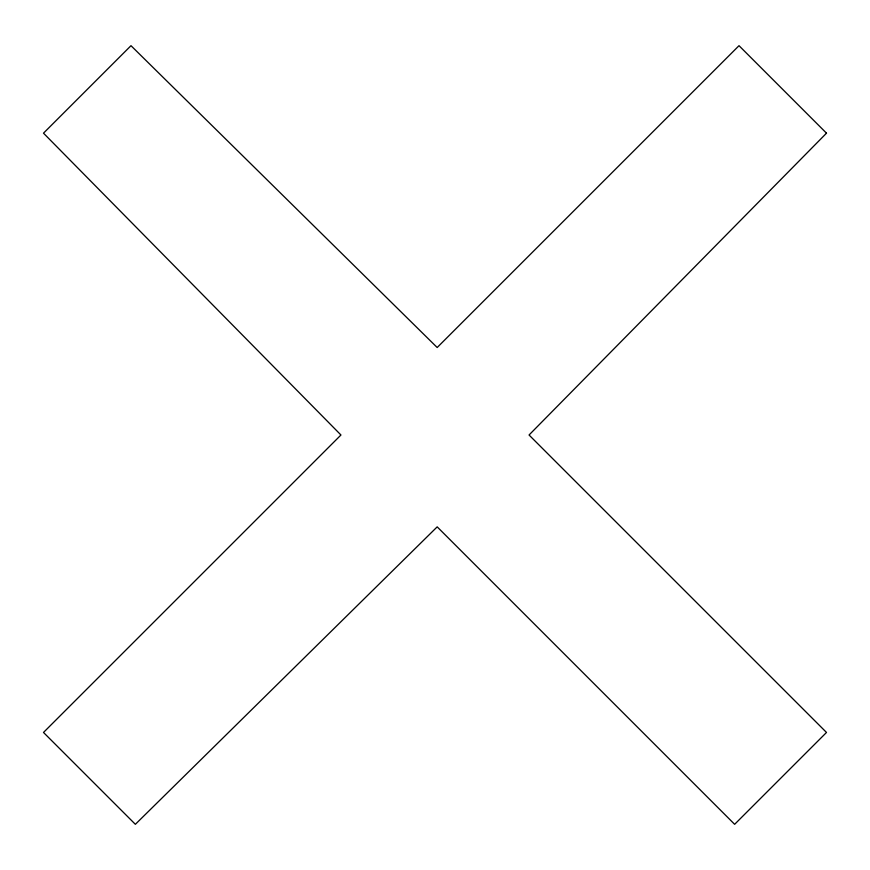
<?xml version="1.0" encoding="UTF-8"?>
<svg xmlns="http://www.w3.org/2000/svg" width="870" height="870" viewBox="0 0 870 870"><rect width="100%" height="100%" fill="white"/><g stroke="black" fill="none" stroke-linecap="round" stroke-linejoin="round"><path stroke-width="1.3" d="M826.5 133.175L529.047 435L826.5 732.453L734.639 824.314L437.186 526.861L135.361 824.314L43.5 732.453L340.953 435L43.5 133.175L130.989 45.686L437.186 347.511L739.011 45.686L826.5 133.175"/></g></svg>
